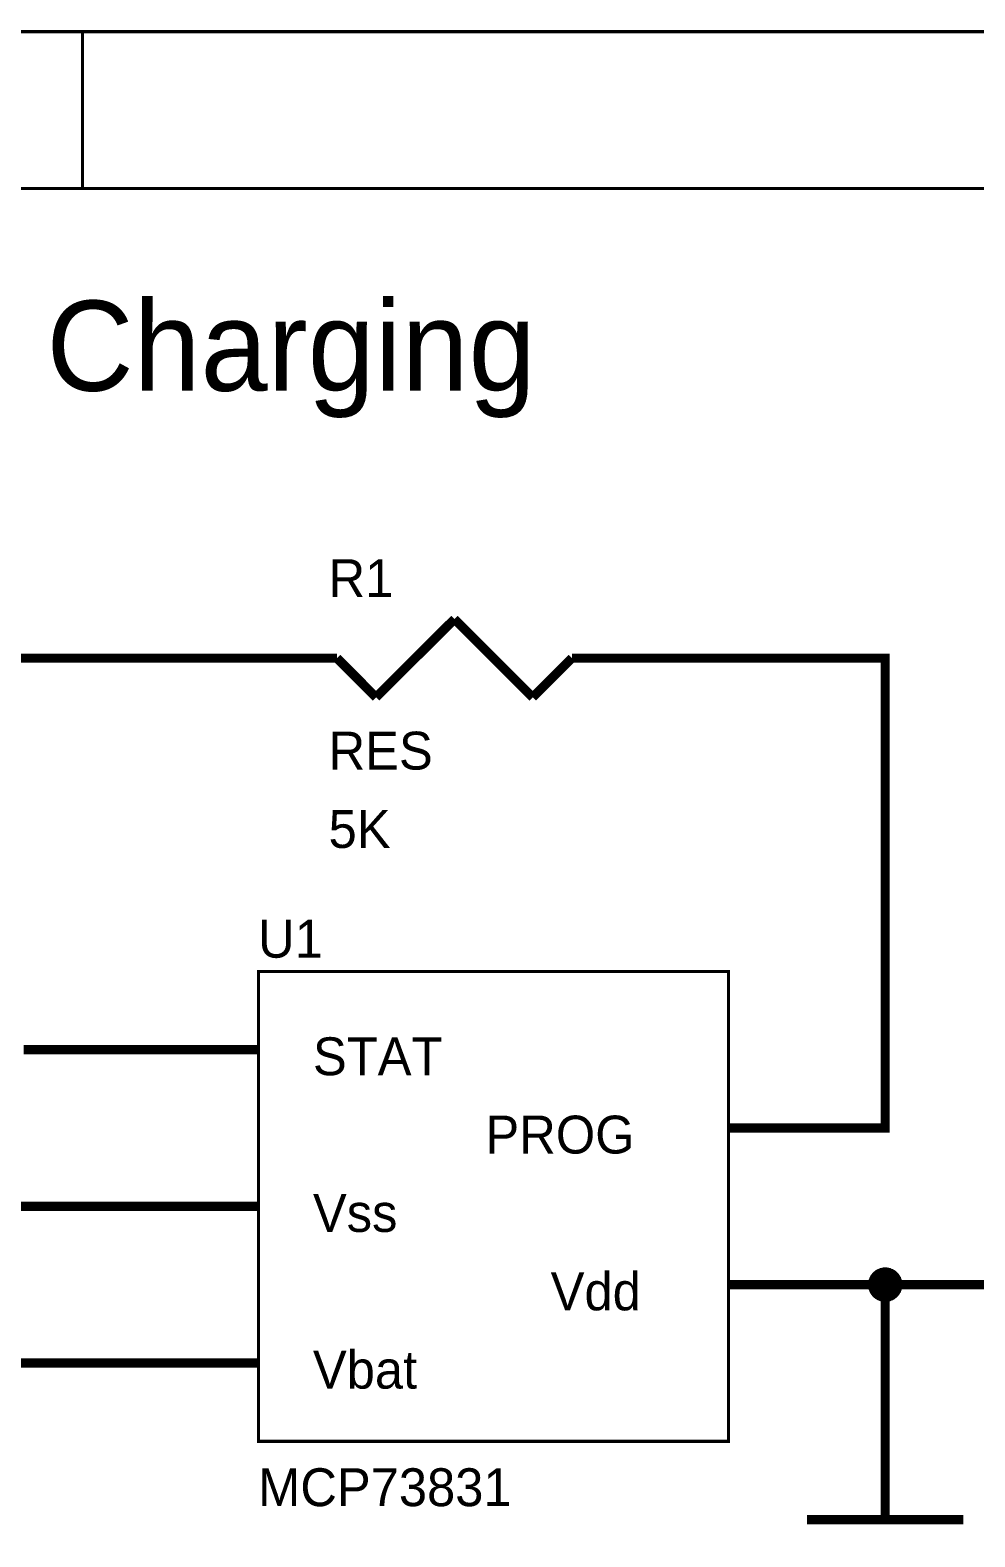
# Model space of a CAD drawing. Header units: millimetres. Extents: x 0 to 9.5, y 0 to 7.5.
# Drawn here: x 2.309 to 3.515, y 5.578 to 7.502 of the extents above; entities that cross this region are included whole.
import ezdxf

# ---------------------------------------------------------------- set-up
doc = ezdxf.new("R2010")
doc.units = ezdxf.units.MM
doc.header["$MEASUREMENT"] = 0
doc.layers.add('Sheet', color=255, linetype='Continuous')

msp = doc.modelspace()

# ---------------------------------------------------------------- linework, layer by layer
at = {"layer": 'Sheet', "const_width": 0.0039}
for points in [[(0.0008, 7.5), (0.0008, 0), (9.4996, 0), (9.4996, 7.5), (0.0008, 7.5), (0.0008, 7.5)], [(0.0008, 7.5), (9.4996, 7.5), (9.4996, 0), (0.0008, 0), (0.0008, 7.5)], [(0.2009, 7.2999), (0.2009, 0.1997), (9.2995, 0.1997), (9.2995, 7.2999), (0.2009, 7.2999), (0.2009, 7.2999)], [(0.2009, 7.2999), (9.2995, 7.2999), (9.2995, 0.1997), (0.2009, 0.1997), (0.2009, 7.2999)], [(2.6003, 6.2999), (2.6003, 5.6999), (3.2002, 5.6999), (3.2002, 6.2999), (2.6003, 6.2999), (2.6003, 6.2999)], [(2.6003, 6.2999), (3.2002, 6.2999), (3.2002, 5.6999), (2.6003, 5.6999), (2.6003, 6.2999)]]:
    msp.add_lwpolyline(points, close=True, dxfattribs=at)
at = {"layer": 'Sheet'}
for points, const_width in [([(2.3754, 7.5), (2.3754, 7.3)], 0.0039), ([(2.7503, 6.65), (2.8504, 6.7499)], 0.0118), ([(2.8504, 6.7499), (2.9503, 6.65)], 0.0118), ([(2.6003, 6.7), (1.5005, 6.7), (1.5005, 6.4), (1.5005, 5.9999), (2.5004, 5.9999)], 0.0118), ([(2.7004, 6.7), (2.6003, 6.7)], 0.0118), ([(2.7004, 6.7), (2.7503, 6.65)], 0.0118), ([(2.9503, 6.65), (3.0003, 6.7)], 0.0118), ([(3.0003, 6.7), (3.1003, 6.7)], 0.0118), ([(3.1003, 6.7), (3.4002, 6.7), (3.4002, 6.0999), (3.3003, 6.0999)], 0.0118), ([(2.3004, 6.2), (2.5004, 6.2)], 0.0118), ([(2.6003, 6.2), (2.5004, 6.2)], 0.0118), ([(3.2002, 6.0999), (3.3003, 6.0999)], 0.0118), ([(2.6003, 5.9999), (2.5004, 5.9999)], 0.0118), ([(3.3803, 5.9), (3.3803, 5.901), (3.3803, 5.9021), (3.3805, 5.9031), (3.3807, 5.9039), (3.3809, 5.905), (3.3812, 5.906), (3.3816, 5.9069), (3.382, 5.9077), (3.3822, 5.9087), (3.3828, 5.9096), (3.3832, 5.9104), (3.3837, 5.9112), (3.3843, 5.9119), (3.3849, 5.9127), (3.3855, 5.9135), (3.3862, 5.9142), (3.3868, 5.9148), (3.3876, 5.9154), (3.3885, 5.916), (3.3891, 5.9167), (3.3899, 5.9171), (3.3907, 5.9175), (3.3916, 5.9181), (3.3926, 5.9183), (3.3935, 5.9187), (3.3943, 5.9192), (3.3953, 5.9194), (3.3964, 5.9196), (3.3972, 5.9198), (3.3982, 5.92), (3.3993, 5.92), (3.4003, 5.92)], 0.0039), ([(3.3803, 5.9), (3.3803, 5.901), (3.3803, 5.9021), (3.3805, 5.9031), (3.3807, 5.9039), (3.3809, 5.905), (3.3812, 5.906), (3.3816, 5.9069), (3.382, 5.9077), (3.3822, 5.9087), (3.3828, 5.9096), (3.3832, 5.9104), (3.3837, 5.9112), (3.3843, 5.9119), (3.3849, 5.9127), (3.3855, 5.9135), (3.3862, 5.9142), (3.3868, 5.9148), (3.3876, 5.9154), (3.3885, 5.916), (3.3891, 5.9167), (3.3899, 5.9171), (3.3907, 5.9175), (3.3916, 5.9181), (3.3926, 5.9183), (3.3935, 5.9187), (3.3943, 5.9192), (3.3953, 5.9194), (3.3964, 5.9196), (3.3972, 5.9198), (3.3982, 5.92), (3.3993, 5.92), (3.4003, 5.92)], 0.0039), ([(3.3803, 5.9), (3.3803, 5.901), (3.3803, 5.9021), (3.3805, 5.9031), (3.3807, 5.9039), (3.3809, 5.905), (3.3812, 5.906), (3.3816, 5.9069), (3.382, 5.9077), (3.3822, 5.9087), (3.3828, 5.9096), (3.3832, 5.9104), (3.3837, 5.9112), (3.3843, 5.9119), (3.3849, 5.9127), (3.3855, 5.9135), (3.3862, 5.9142), (3.3868, 5.9148), (3.3876, 5.9154), (3.3885, 5.916), (3.3891, 5.9167), (3.3899, 5.9171), (3.3907, 5.9175), (3.3916, 5.9181), (3.3926, 5.9183), (3.3935, 5.9187), (3.3943, 5.9192), (3.3953, 5.9194), (3.3964, 5.9196), (3.3972, 5.9198), (3.3982, 5.92), (3.3993, 5.92), (3.4003, 5.92)], 0.0039), ([(3.3803, 5.9), (3.3803, 5.901), (3.3803, 5.9021), (3.3805, 5.9031), (3.3807, 5.9039), (3.3809, 5.905), (3.3812, 5.906), (3.3816, 5.9069), (3.382, 5.9077), (3.3822, 5.9087), (3.3828, 5.9096), (3.3832, 5.9104), (3.3837, 5.9112), (3.3843, 5.9119), (3.3849, 5.9127), (3.3855, 5.9135), (3.3862, 5.9142), (3.3868, 5.9148), (3.3876, 5.9154), (3.3885, 5.916), (3.3891, 5.9167), (3.3899, 5.9171), (3.3907, 5.9175), (3.3916, 5.9181), (3.3926, 5.9183), (3.3935, 5.9187), (3.3943, 5.9192), (3.3953, 5.9194), (3.3964, 5.9196), (3.3972, 5.9198), (3.3982, 5.92), (3.3993, 5.92), (3.4003, 5.92)], 0.0039), ([(3.3803, 5.9), (3.3803, 5.901), (3.3803, 5.9021), (3.3805, 5.9031), (3.3807, 5.9039), (3.3809, 5.905), (3.3812, 5.906), (3.3816, 5.9069), (3.382, 5.9077), (3.3822, 5.9087), (3.3828, 5.9096), (3.3832, 5.9104), (3.3837, 5.9112), (3.3843, 5.9119), (3.3849, 5.9127), (3.3855, 5.9135), (3.3862, 5.9142), (3.3868, 5.9148), (3.3876, 5.9154), (3.3885, 5.916), (3.3891, 5.9167), (3.3899, 5.9171), (3.3907, 5.9175), (3.3916, 5.9181), (3.3926, 5.9183), (3.3935, 5.9187), (3.3943, 5.9192), (3.3953, 5.9194), (3.3964, 5.9196), (3.3972, 5.9198), (3.3982, 5.92), (3.3993, 5.92), (3.4003, 5.92)], 0.0039), ([(3.3803, 5.9), (3.3803, 5.901), (3.3803, 5.9021), (3.3805, 5.9031), (3.3807, 5.9039), (3.3809, 5.905), (3.3812, 5.906), (3.3816, 5.9069), (3.382, 5.9077), (3.3822, 5.9087), (3.3828, 5.9096), (3.3832, 5.9104), (3.3837, 5.9112), (3.3843, 5.9119), (3.3849, 5.9127), (3.3855, 5.9135), (3.3862, 5.9142), (3.3868, 5.9148), (3.3876, 5.9154), (3.3885, 5.916), (3.3891, 5.9167), (3.3899, 5.9171), (3.3907, 5.9175), (3.3916, 5.9181), (3.3926, 5.9183), (3.3935, 5.9187), (3.3943, 5.9192), (3.3953, 5.9194), (3.3964, 5.9196), (3.3972, 5.9198), (3.3982, 5.92), (3.3993, 5.92), (3.4003, 5.92)], 0.0039), ([(3.3803, 5.9), (3.3803, 5.901), (3.3803, 5.9021), (3.3805, 5.9031), (3.3807, 5.9039), (3.3809, 5.905), (3.3812, 5.906), (3.3816, 5.9069), (3.382, 5.9077), (3.3822, 5.9087), (3.3828, 5.9096), (3.3832, 5.9104), (3.3837, 5.9112), (3.3843, 5.9119), (3.3849, 5.9127), (3.3855, 5.9135), (3.3862, 5.9142), (3.3868, 5.9148), (3.3876, 5.9154), (3.3885, 5.916), (3.3891, 5.9167), (3.3899, 5.9171), (3.3907, 5.9175), (3.3916, 5.9181), (3.3926, 5.9183), (3.3935, 5.9187), (3.3943, 5.9192), (3.3953, 5.9194), (3.3964, 5.9196), (3.3972, 5.9198), (3.3982, 5.92), (3.3993, 5.92), (3.4003, 5.92)], 0.0039), ([(3.3803, 5.9), (3.3803, 5.901), (3.3803, 5.9021), (3.3805, 5.9031), (3.3807, 5.9039), (3.3809, 5.905), (3.3812, 5.906), (3.3816, 5.9069), (3.382, 5.9077), (3.3822, 5.9087), (3.3828, 5.9096), (3.3832, 5.9104), (3.3837, 5.9112), (3.3843, 5.9119), (3.3849, 5.9127), (3.3855, 5.9135), (3.3862, 5.9142), (3.3868, 5.9148), (3.3876, 5.9154), (3.3885, 5.916), (3.3891, 5.9167), (3.3899, 5.9171), (3.3907, 5.9175), (3.3916, 5.9181), (3.3926, 5.9183), (3.3935, 5.9187), (3.3943, 5.9192), (3.3953, 5.9194), (3.3964, 5.9196), (3.3972, 5.9198), (3.3982, 5.92), (3.3993, 5.92), (3.4003, 5.92)], 0.0039), ([(3.4003, 5.92), (3.4003, 5.92)], 0.0039), ([(3.4003, 5.92), (3.4014, 5.92), (3.4024, 5.92), (3.4035, 5.9198), (3.4043, 5.9196), (3.4053, 5.9194), (3.4064, 5.9192), (3.4072, 5.9187), (3.408, 5.9183), (3.4091, 5.9181), (3.4099, 5.9175), (3.4108, 5.9171), (3.4116, 5.9167), (3.4122, 5.916), (3.413, 5.9154), (3.4139, 5.9148), (3.4145, 5.9142), (3.4151, 5.9135), (3.4158, 5.9127), (3.4164, 5.9119), (3.417, 5.9112), (3.4174, 5.9104), (3.4178, 5.9096), (3.4185, 5.9087), (3.4187, 5.9077), (3.4191, 5.9069), (3.4195, 5.906), (3.4197, 5.905), (3.4199, 5.9039), (3.4201, 5.9031), (3.4203, 5.9021), (3.4203, 5.901), (3.4203, 5.9)], 0.0039), ([(3.4003, 5.92), (3.4003, 5.92)], 0.0039), ([(3.4003, 5.92), (3.4014, 5.92), (3.4024, 5.92), (3.4035, 5.9198), (3.4043, 5.9196), (3.4053, 5.9194), (3.4064, 5.9192), (3.4072, 5.9187), (3.408, 5.9183), (3.4091, 5.9181), (3.4099, 5.9175), (3.4108, 5.9171), (3.4116, 5.9167), (3.4122, 5.916), (3.413, 5.9154), (3.4139, 5.9148), (3.4145, 5.9142), (3.4151, 5.9135), (3.4158, 5.9127), (3.4164, 5.9119), (3.417, 5.9112), (3.4174, 5.9104), (3.4178, 5.9096), (3.4185, 5.9087), (3.4187, 5.9077), (3.4191, 5.9069), (3.4195, 5.906), (3.4197, 5.905), (3.4199, 5.9039), (3.4201, 5.9031), (3.4203, 5.9021), (3.4203, 5.901), (3.4203, 5.9)], 0.0039), ([(3.4003, 5.92), (3.4003, 5.92)], 0.0039), ([(3.4003, 5.92), (3.4014, 5.92), (3.4024, 5.92), (3.4035, 5.9198), (3.4043, 5.9196), (3.4053, 5.9194), (3.4064, 5.9192), (3.4072, 5.9187), (3.408, 5.9183), (3.4091, 5.9181), (3.4099, 5.9175), (3.4108, 5.9171), (3.4116, 5.9167), (3.4122, 5.916), (3.413, 5.9154), (3.4139, 5.9148), (3.4145, 5.9142), (3.4151, 5.9135), (3.4158, 5.9127), (3.4164, 5.9119), (3.417, 5.9112), (3.4174, 5.9104), (3.4178, 5.9096), (3.4185, 5.9087), (3.4187, 5.9077), (3.4191, 5.9069), (3.4195, 5.906), (3.4197, 5.905), (3.4199, 5.9039), (3.4201, 5.9031), (3.4203, 5.9021), (3.4203, 5.901), (3.4203, 5.9)], 0.0039), ([(3.4003, 5.92), (3.4003, 5.92)], 0.0039), ([(3.4003, 5.92), (3.4014, 5.92), (3.4024, 5.92), (3.4035, 5.9198), (3.4043, 5.9196), (3.4053, 5.9194), (3.4064, 5.9192), (3.4072, 5.9187), (3.408, 5.9183), (3.4091, 5.9181), (3.4099, 5.9175), (3.4108, 5.9171), (3.4116, 5.9167), (3.4122, 5.916), (3.413, 5.9154), (3.4139, 5.9148), (3.4145, 5.9142), (3.4151, 5.9135), (3.4158, 5.9127), (3.4164, 5.9119), (3.417, 5.9112), (3.4174, 5.9104), (3.4178, 5.9096), (3.4185, 5.9087), (3.4187, 5.9077), (3.4191, 5.9069), (3.4195, 5.906), (3.4197, 5.905), (3.4199, 5.9039), (3.4201, 5.9031), (3.4203, 5.9021), (3.4203, 5.901), (3.4203, 5.9)], 0.0039), ([(3.4003, 5.92), (3.4003, 5.92)], 0.0039), ([(3.4003, 5.92), (3.4014, 5.92), (3.4024, 5.92), (3.4035, 5.9198), (3.4043, 5.9196), (3.4053, 5.9194), (3.4064, 5.9192), (3.4072, 5.9187), (3.408, 5.9183), (3.4091, 5.9181), (3.4099, 5.9175), (3.4108, 5.9171), (3.4116, 5.9167), (3.4122, 5.916), (3.413, 5.9154), (3.4139, 5.9148), (3.4145, 5.9142), (3.4151, 5.9135), (3.4158, 5.9127), (3.4164, 5.9119), (3.417, 5.9112), (3.4174, 5.9104), (3.4178, 5.9096), (3.4185, 5.9087), (3.4187, 5.9077), (3.4191, 5.9069), (3.4195, 5.906), (3.4197, 5.905), (3.4199, 5.9039), (3.4201, 5.9031), (3.4203, 5.9021), (3.4203, 5.901), (3.4203, 5.9)], 0.0039), ([(3.4003, 5.92), (3.4003, 5.92)], 0.0039), ([(3.4003, 5.92), (3.4014, 5.92), (3.4024, 5.92), (3.4035, 5.9198), (3.4043, 5.9196), (3.4053, 5.9194), (3.4064, 5.9192), (3.4072, 5.9187), (3.408, 5.9183), (3.4091, 5.9181), (3.4099, 5.9175), (3.4108, 5.9171), (3.4116, 5.9167), (3.4122, 5.916), (3.413, 5.9154), (3.4139, 5.9148), (3.4145, 5.9142), (3.4151, 5.9135), (3.4158, 5.9127), (3.4164, 5.9119), (3.417, 5.9112), (3.4174, 5.9104), (3.4178, 5.9096), (3.4185, 5.9087), (3.4187, 5.9077), (3.4191, 5.9069), (3.4195, 5.906), (3.4197, 5.905), (3.4199, 5.9039), (3.4201, 5.9031), (3.4203, 5.9021), (3.4203, 5.901), (3.4203, 5.9)], 0.0039), ([(3.4003, 5.92), (3.4003, 5.92)], 0.0039), ([(3.4003, 5.92), (3.4014, 5.92), (3.4024, 5.92), (3.4035, 5.9198), (3.4043, 5.9196), (3.4053, 5.9194), (3.4064, 5.9192), (3.4072, 5.9187), (3.408, 5.9183), (3.4091, 5.9181), (3.4099, 5.9175), (3.4108, 5.9171), (3.4116, 5.9167), (3.4122, 5.916), (3.413, 5.9154), (3.4139, 5.9148), (3.4145, 5.9142), (3.4151, 5.9135), (3.4158, 5.9127), (3.4164, 5.9119), (3.417, 5.9112), (3.4174, 5.9104), (3.4178, 5.9096), (3.4185, 5.9087), (3.4187, 5.9077), (3.4191, 5.9069), (3.4195, 5.906), (3.4197, 5.905), (3.4199, 5.9039), (3.4201, 5.9031), (3.4203, 5.9021), (3.4203, 5.901), (3.4203, 5.9)], 0.0039), ([(3.4003, 5.92), (3.4003, 5.92)], 0.0039), ([(3.4003, 5.92), (3.4014, 5.92), (3.4024, 5.92), (3.4035, 5.9198), (3.4043, 5.9196), (3.4053, 5.9194), (3.4064, 5.9192), (3.4072, 5.9187), (3.408, 5.9183), (3.4091, 5.9181), (3.4099, 5.9175), (3.4108, 5.9171), (3.4116, 5.9167), (3.4122, 5.916), (3.413, 5.9154), (3.4139, 5.9148), (3.4145, 5.9142), (3.4151, 5.9135), (3.4158, 5.9127), (3.4164, 5.9119), (3.417, 5.9112), (3.4174, 5.9104), (3.4178, 5.9096), (3.4185, 5.9087), (3.4187, 5.9077), (3.4191, 5.9069), (3.4195, 5.906), (3.4197, 5.905), (3.4199, 5.9039), (3.4201, 5.9031), (3.4203, 5.9021), (3.4203, 5.901), (3.4203, 5.9)], 0.0039), ([(3.2002, 5.9), (3.3003, 5.9)], 0.0118), ([(3.3003, 5.9), (3.4002, 5.9), (3.4002, 5.7999)], 0.0118), ([(3.4003, 5.88), (3.3993, 5.88), (3.3982, 5.88), (3.3972, 5.8802), (3.3964, 5.8804), (3.3953, 5.8806), (3.3943, 5.8808), (3.3935, 5.8812), (3.3926, 5.8816), (3.3916, 5.8818), (3.3907, 5.8825), (3.3899, 5.8829), (3.3891, 5.8833), (3.3885, 5.8839), (3.3876, 5.8845), (3.3868, 5.8852), (3.3862, 5.8858), (3.3855, 5.8864), (3.3849, 5.8873), (3.3843, 5.8881), (3.3837, 5.8887), (3.3832, 5.8896), (3.3828, 5.8904), (3.3822, 5.8912), (3.382, 5.8923), (3.3816, 5.8931), (3.3812, 5.8939), (3.3809, 5.895), (3.3807, 5.896), (3.3805, 5.8968), (3.3803, 5.8979), (3.3803, 5.8989), (3.3803, 5.9)], 0.0039), ([(3.3803, 5.9), (3.3803, 5.9)], 0.0039), ([(3.4003, 5.88), (3.3993, 5.88), (3.3982, 5.88), (3.3972, 5.8802), (3.3964, 5.8804), (3.3953, 5.8806), (3.3943, 5.8808), (3.3935, 5.8812), (3.3926, 5.8816), (3.3916, 5.8818), (3.3907, 5.8825), (3.3899, 5.8829), (3.3891, 5.8833), (3.3885, 5.8839), (3.3876, 5.8845), (3.3868, 5.8852), (3.3862, 5.8858), (3.3855, 5.8864), (3.3849, 5.8873), (3.3843, 5.8881), (3.3837, 5.8887), (3.3832, 5.8896), (3.3828, 5.8904), (3.3822, 5.8912), (3.382, 5.8923), (3.3816, 5.8931), (3.3812, 5.8939), (3.3809, 5.895), (3.3807, 5.896), (3.3805, 5.8968), (3.3803, 5.8979), (3.3803, 5.8989), (3.3803, 5.9)], 0.0039), ([(3.3803, 5.9), (3.3803, 5.9)], 0.0039), ([(3.4003, 5.88), (3.3993, 5.88), (3.3982, 5.88), (3.3972, 5.8802), (3.3964, 5.8804), (3.3953, 5.8806), (3.3943, 5.8808), (3.3935, 5.8812), (3.3926, 5.8816), (3.3916, 5.8818), (3.3907, 5.8825), (3.3899, 5.8829), (3.3891, 5.8833), (3.3885, 5.8839), (3.3876, 5.8845), (3.3868, 5.8852), (3.3862, 5.8858), (3.3855, 5.8864), (3.3849, 5.8873), (3.3843, 5.8881), (3.3837, 5.8887), (3.3832, 5.8896), (3.3828, 5.8904), (3.3822, 5.8912), (3.382, 5.8923), (3.3816, 5.8931), (3.3812, 5.8939), (3.3809, 5.895), (3.3807, 5.896), (3.3805, 5.8968), (3.3803, 5.8979), (3.3803, 5.8989), (3.3803, 5.9)], 0.0039), ([(3.3803, 5.9), (3.3803, 5.9)], 0.0039), ([(3.4003, 5.88), (3.3993, 5.88), (3.3982, 5.88), (3.3972, 5.8802), (3.3964, 5.8804), (3.3953, 5.8806), (3.3943, 5.8808), (3.3935, 5.8812), (3.3926, 5.8816), (3.3916, 5.8818), (3.3907, 5.8825), (3.3899, 5.8829), (3.3891, 5.8833), (3.3885, 5.8839), (3.3876, 5.8845), (3.3868, 5.8852), (3.3862, 5.8858), (3.3855, 5.8864), (3.3849, 5.8873), (3.3843, 5.8881), (3.3837, 5.8887), (3.3832, 5.8896), (3.3828, 5.8904), (3.3822, 5.8912), (3.382, 5.8923), (3.3816, 5.8931), (3.3812, 5.8939), (3.3809, 5.895), (3.3807, 5.896), (3.3805, 5.8968), (3.3803, 5.8979), (3.3803, 5.8989), (3.3803, 5.9)], 0.0039), ([(3.3803, 5.9), (3.3803, 5.9)], 0.0039), ([(3.4003, 5.88), (3.3993, 5.88), (3.3982, 5.88), (3.3972, 5.8802), (3.3964, 5.8804), (3.3953, 5.8806), (3.3943, 5.8808), (3.3935, 5.8812), (3.3926, 5.8816), (3.3916, 5.8818), (3.3907, 5.8825), (3.3899, 5.8829), (3.3891, 5.8833), (3.3885, 5.8839), (3.3876, 5.8845), (3.3868, 5.8852), (3.3862, 5.8858), (3.3855, 5.8864), (3.3849, 5.8873), (3.3843, 5.8881), (3.3837, 5.8887), (3.3832, 5.8896), (3.3828, 5.8904), (3.3822, 5.8912), (3.382, 5.8923), (3.3816, 5.8931), (3.3812, 5.8939), (3.3809, 5.895), (3.3807, 5.896), (3.3805, 5.8968), (3.3803, 5.8979), (3.3803, 5.8989), (3.3803, 5.9)], 0.0039), ([(3.3803, 5.9), (3.3803, 5.9)], 0.0039), ([(3.4003, 5.88), (3.3993, 5.88), (3.3982, 5.88), (3.3972, 5.8802), (3.3964, 5.8804), (3.3953, 5.8806), (3.3943, 5.8808), (3.3935, 5.8812), (3.3926, 5.8816), (3.3916, 5.8818), (3.3907, 5.8825), (3.3899, 5.8829), (3.3891, 5.8833), (3.3885, 5.8839), (3.3876, 5.8845), (3.3868, 5.8852), (3.3862, 5.8858), (3.3855, 5.8864), (3.3849, 5.8873), (3.3843, 5.8881), (3.3837, 5.8887), (3.3832, 5.8896), (3.3828, 5.8904), (3.3822, 5.8912), (3.382, 5.8923), (3.3816, 5.8931), (3.3812, 5.8939), (3.3809, 5.895), (3.3807, 5.896), (3.3805, 5.8968), (3.3803, 5.8979), (3.3803, 5.8989), (3.3803, 5.9)], 0.0039), ([(3.3803, 5.9), (3.3803, 5.9)], 0.0039), ([(3.4003, 5.88), (3.3993, 5.88), (3.3982, 5.88), (3.3972, 5.8802), (3.3964, 5.8804), (3.3953, 5.8806), (3.3943, 5.8808), (3.3935, 5.8812), (3.3926, 5.8816), (3.3916, 5.8818), (3.3907, 5.8825), (3.3899, 5.8829), (3.3891, 5.8833), (3.3885, 5.8839), (3.3876, 5.8845), (3.3868, 5.8852), (3.3862, 5.8858), (3.3855, 5.8864), (3.3849, 5.8873), (3.3843, 5.8881), (3.3837, 5.8887), (3.3832, 5.8896), (3.3828, 5.8904), (3.3822, 5.8912), (3.382, 5.8923), (3.3816, 5.8931), (3.3812, 5.8939), (3.3809, 5.895), (3.3807, 5.896), (3.3805, 5.8968), (3.3803, 5.8979), (3.3803, 5.8989), (3.3803, 5.9)], 0.0039), ([(3.3803, 5.9), (3.3803, 5.9)], 0.0039), ([(3.4003, 5.88), (3.3993, 5.88), (3.3982, 5.88), (3.3972, 5.8802), (3.3964, 5.8804), (3.3953, 5.8806), (3.3943, 5.8808), (3.3935, 5.8812), (3.3926, 5.8816), (3.3916, 5.8818), (3.3907, 5.8825), (3.3899, 5.8829), (3.3891, 5.8833), (3.3885, 5.8839), (3.3876, 5.8845), (3.3868, 5.8852), (3.3862, 5.8858), (3.3855, 5.8864), (3.3849, 5.8873), (3.3843, 5.8881), (3.3837, 5.8887), (3.3832, 5.8896), (3.3828, 5.8904), (3.3822, 5.8912), (3.382, 5.8923), (3.3816, 5.8931), (3.3812, 5.8939), (3.3809, 5.895), (3.3807, 5.896), (3.3805, 5.8968), (3.3803, 5.8979), (3.3803, 5.8989), (3.3803, 5.9)], 0.0039), ([(3.3803, 5.9), (3.3803, 5.9)], 0.0039), ([(3.4003, 5.9), (3.7003, 5.9)], 0.0118), ([(3.4203, 5.9), (3.4203, 5.8989), (3.4203, 5.8979), (3.4201, 5.8968), (3.4199, 5.896), (3.4197, 5.895), (3.4195, 5.8939), (3.4191, 5.8931), (3.4187, 5.8923), (3.4185, 5.8912), (3.4178, 5.8904), (3.4174, 5.8896), (3.417, 5.8887), (3.4164, 5.8881), (3.4158, 5.8873), (3.4151, 5.8864), (3.4145, 5.8858), (3.4139, 5.8852), (3.413, 5.8845), (3.4122, 5.8839), (3.4116, 5.8833), (3.4108, 5.8829), (3.4099, 5.8825), (3.4091, 5.8818), (3.408, 5.8816), (3.4072, 5.8812), (3.4064, 5.8808), (3.4053, 5.8806), (3.4043, 5.8804), (3.4035, 5.8802), (3.4024, 5.88), (3.4014, 5.88), (3.4003, 5.88)], 0.0039), ([(3.4203, 5.9), (3.4203, 5.8989), (3.4203, 5.8979), (3.4201, 5.8968), (3.4199, 5.896), (3.4197, 5.895), (3.4195, 5.8939), (3.4191, 5.8931), (3.4187, 5.8923), (3.4185, 5.8912), (3.4178, 5.8904), (3.4174, 5.8896), (3.417, 5.8887), (3.4164, 5.8881), (3.4158, 5.8873), (3.4151, 5.8864), (3.4145, 5.8858), (3.4139, 5.8852), (3.413, 5.8845), (3.4122, 5.8839), (3.4116, 5.8833), (3.4108, 5.8829), (3.4099, 5.8825), (3.4091, 5.8818), (3.408, 5.8816), (3.4072, 5.8812), (3.4064, 5.8808), (3.4053, 5.8806), (3.4043, 5.8804), (3.4035, 5.8802), (3.4024, 5.88), (3.4014, 5.88), (3.4003, 5.88)], 0.0039), ([(3.4203, 5.9), (3.4203, 5.8989), (3.4203, 5.8979), (3.4201, 5.8968), (3.4199, 5.896), (3.4197, 5.895), (3.4195, 5.8939), (3.4191, 5.8931), (3.4187, 5.8923), (3.4185, 5.8912), (3.4178, 5.8904), (3.4174, 5.8896), (3.417, 5.8887), (3.4164, 5.8881), (3.4158, 5.8873), (3.4151, 5.8864), (3.4145, 5.8858), (3.4139, 5.8852), (3.413, 5.8845), (3.4122, 5.8839), (3.4116, 5.8833), (3.4108, 5.8829), (3.4099, 5.8825), (3.4091, 5.8818), (3.408, 5.8816), (3.4072, 5.8812), (3.4064, 5.8808), (3.4053, 5.8806), (3.4043, 5.8804), (3.4035, 5.8802), (3.4024, 5.88), (3.4014, 5.88), (3.4003, 5.88)], 0.0039), ([(3.4203, 5.9), (3.4203, 5.8989), (3.4203, 5.8979), (3.4201, 5.8968), (3.4199, 5.896), (3.4197, 5.895), (3.4195, 5.8939), (3.4191, 5.8931), (3.4187, 5.8923), (3.4185, 5.8912), (3.4178, 5.8904), (3.4174, 5.8896), (3.417, 5.8887), (3.4164, 5.8881), (3.4158, 5.8873), (3.4151, 5.8864), (3.4145, 5.8858), (3.4139, 5.8852), (3.413, 5.8845), (3.4122, 5.8839), (3.4116, 5.8833), (3.4108, 5.8829), (3.4099, 5.8825), (3.4091, 5.8818), (3.408, 5.8816), (3.4072, 5.8812), (3.4064, 5.8808), (3.4053, 5.8806), (3.4043, 5.8804), (3.4035, 5.8802), (3.4024, 5.88), (3.4014, 5.88), (3.4003, 5.88)], 0.0039), ([(3.4203, 5.9), (3.4203, 5.8989), (3.4203, 5.8979), (3.4201, 5.8968), (3.4199, 5.896), (3.4197, 5.895), (3.4195, 5.8939), (3.4191, 5.8931), (3.4187, 5.8923), (3.4185, 5.8912), (3.4178, 5.8904), (3.4174, 5.8896), (3.417, 5.8887), (3.4164, 5.8881), (3.4158, 5.8873), (3.4151, 5.8864), (3.4145, 5.8858), (3.4139, 5.8852), (3.413, 5.8845), (3.4122, 5.8839), (3.4116, 5.8833), (3.4108, 5.8829), (3.4099, 5.8825), (3.4091, 5.8818), (3.408, 5.8816), (3.4072, 5.8812), (3.4064, 5.8808), (3.4053, 5.8806), (3.4043, 5.8804), (3.4035, 5.8802), (3.4024, 5.88), (3.4014, 5.88), (3.4003, 5.88)], 0.0039), ([(3.4203, 5.9), (3.4203, 5.8989), (3.4203, 5.8979), (3.4201, 5.8968), (3.4199, 5.896), (3.4197, 5.895), (3.4195, 5.8939), (3.4191, 5.8931), (3.4187, 5.8923), (3.4185, 5.8912), (3.4178, 5.8904), (3.4174, 5.8896), (3.417, 5.8887), (3.4164, 5.8881), (3.4158, 5.8873), (3.4151, 5.8864), (3.4145, 5.8858), (3.4139, 5.8852), (3.413, 5.8845), (3.4122, 5.8839), (3.4116, 5.8833), (3.4108, 5.8829), (3.4099, 5.8825), (3.4091, 5.8818), (3.408, 5.8816), (3.4072, 5.8812), (3.4064, 5.8808), (3.4053, 5.8806), (3.4043, 5.8804), (3.4035, 5.8802), (3.4024, 5.88), (3.4014, 5.88), (3.4003, 5.88)], 0.0039), ([(3.4203, 5.9), (3.4203, 5.8989), (3.4203, 5.8979), (3.4201, 5.8968), (3.4199, 5.896), (3.4197, 5.895), (3.4195, 5.8939), (3.4191, 5.8931), (3.4187, 5.8923), (3.4185, 5.8912), (3.4178, 5.8904), (3.4174, 5.8896), (3.417, 5.8887), (3.4164, 5.8881), (3.4158, 5.8873), (3.4151, 5.8864), (3.4145, 5.8858), (3.4139, 5.8852), (3.413, 5.8845), (3.4122, 5.8839), (3.4116, 5.8833), (3.4108, 5.8829), (3.4099, 5.8825), (3.4091, 5.8818), (3.408, 5.8816), (3.4072, 5.8812), (3.4064, 5.8808), (3.4053, 5.8806), (3.4043, 5.8804), (3.4035, 5.8802), (3.4024, 5.88), (3.4014, 5.88), (3.4003, 5.88)], 0.0039), ([(3.4203, 5.9), (3.4203, 5.8989), (3.4203, 5.8979), (3.4201, 5.8968), (3.4199, 5.896), (3.4197, 5.895), (3.4195, 5.8939), (3.4191, 5.8931), (3.4187, 5.8923), (3.4185, 5.8912), (3.4178, 5.8904), (3.4174, 5.8896), (3.417, 5.8887), (3.4164, 5.8881), (3.4158, 5.8873), (3.4151, 5.8864), (3.4145, 5.8858), (3.4139, 5.8852), (3.413, 5.8845), (3.4122, 5.8839), (3.4116, 5.8833), (3.4108, 5.8829), (3.4099, 5.8825), (3.4091, 5.8818), (3.408, 5.8816), (3.4072, 5.8812), (3.4064, 5.8808), (3.4053, 5.8806), (3.4043, 5.8804), (3.4035, 5.8802), (3.4024, 5.88), (3.4014, 5.88), (3.4003, 5.88)], 0.0039), ([(3.4203, 5.9), (3.4203, 5.9), (3.4203, 5.9), (3.4203, 5.9), (3.4203, 5.9), (3.4203, 5.9), (3.4203, 5.9), (3.4203, 5.9), (3.4203, 5.9), (3.4203, 5.9), (3.4203, 5.9), (3.4203, 5.9), (3.4203, 5.9), (3.4203, 5.9), (3.4203, 5.9), (3.4203, 5.9), (3.4203, 5.9), (3.4203, 5.9), (3.4203, 5.9), (3.4203, 5.9), (3.4203, 5.9), (3.4203, 5.9), (3.4203, 5.9), (3.4203, 5.9), (3.4203, 5.9), (3.4203, 5.9), (3.4203, 5.9), (3.4203, 5.9), (3.4203, 5.9), (3.4203, 5.9), (3.4203, 5.9), (3.4203, 5.9), (3.4203, 5.9)], 0.0039), ([(3.4203, 5.9), (3.4203, 5.9)], 0.0039), ([(3.4203, 5.9), (3.4203, 5.9), (3.4203, 5.9), (3.4203, 5.9), (3.4203, 5.9), (3.4203, 5.9), (3.4203, 5.9), (3.4203, 5.9), (3.4203, 5.9), (3.4203, 5.9), (3.4203, 5.9), (3.4203, 5.9), (3.4203, 5.9), (3.4203, 5.9), (3.4203, 5.9), (3.4203, 5.9), (3.4203, 5.9), (3.4203, 5.9), (3.4203, 5.9), (3.4203, 5.9), (3.4203, 5.9), (3.4203, 5.9), (3.4203, 5.9), (3.4203, 5.9), (3.4203, 5.9), (3.4203, 5.9), (3.4203, 5.9), (3.4203, 5.9), (3.4203, 5.9), (3.4203, 5.9), (3.4203, 5.9), (3.4203, 5.9), (3.4203, 5.9)], 0.0039), ([(3.4203, 5.9), (3.4203, 5.9)], 0.0039), ([(3.4203, 5.9), (3.4203, 5.9), (3.4203, 5.9), (3.4203, 5.9), (3.4203, 5.9), (3.4203, 5.9), (3.4203, 5.9), (3.4203, 5.9), (3.4203, 5.9), (3.4203, 5.9), (3.4203, 5.9), (3.4203, 5.9), (3.4203, 5.9), (3.4203, 5.9), (3.4203, 5.9), (3.4203, 5.9), (3.4203, 5.9), (3.4203, 5.9), (3.4203, 5.9), (3.4203, 5.9), (3.4203, 5.9), (3.4203, 5.9), (3.4203, 5.9), (3.4203, 5.9), (3.4203, 5.9), (3.4203, 5.9), (3.4203, 5.9), (3.4203, 5.9), (3.4203, 5.9), (3.4203, 5.9), (3.4203, 5.9), (3.4203, 5.9), (3.4203, 5.9)], 0.0039), ([(3.4203, 5.9), (3.4203, 5.9)], 0.0039), ([(3.4203, 5.9), (3.4203, 5.9), (3.4203, 5.9), (3.4203, 5.9), (3.4203, 5.9), (3.4203, 5.9), (3.4203, 5.9), (3.4203, 5.9), (3.4203, 5.9), (3.4203, 5.9), (3.4203, 5.9), (3.4203, 5.9), (3.4203, 5.9), (3.4203, 5.9), (3.4203, 5.9), (3.4203, 5.9), (3.4203, 5.9), (3.4203, 5.9), (3.4203, 5.9), (3.4203, 5.9), (3.4203, 5.9), (3.4203, 5.9), (3.4203, 5.9), (3.4203, 5.9), (3.4203, 5.9), (3.4203, 5.9), (3.4203, 5.9), (3.4203, 5.9), (3.4203, 5.9), (3.4203, 5.9), (3.4203, 5.9), (3.4203, 5.9), (3.4203, 5.9)], 0.0039), ([(3.4203, 5.9), (3.4203, 5.9)], 0.0039), ([(3.4203, 5.9), (3.4203, 5.9), (3.4203, 5.9), (3.4203, 5.9), (3.4203, 5.9), (3.4203, 5.9), (3.4203, 5.9), (3.4203, 5.9), (3.4203, 5.9), (3.4203, 5.9), (3.4203, 5.9), (3.4203, 5.9), (3.4203, 5.9), (3.4203, 5.9), (3.4203, 5.9), (3.4203, 5.9), (3.4203, 5.9), (3.4203, 5.9), (3.4203, 5.9), (3.4203, 5.9), (3.4203, 5.9), (3.4203, 5.9), (3.4203, 5.9), (3.4203, 5.9), (3.4203, 5.9), (3.4203, 5.9), (3.4203, 5.9), (3.4203, 5.9), (3.4203, 5.9), (3.4203, 5.9), (3.4203, 5.9), (3.4203, 5.9), (3.4203, 5.9)], 0.0039), ([(3.4203, 5.9), (3.4203, 5.9)], 0.0039), ([(3.4203, 5.9), (3.4203, 5.9), (3.4203, 5.9), (3.4203, 5.9), (3.4203, 5.9), (3.4203, 5.9), (3.4203, 5.9), (3.4203, 5.9), (3.4203, 5.9), (3.4203, 5.9), (3.4203, 5.9), (3.4203, 5.9), (3.4203, 5.9), (3.4203, 5.9), (3.4203, 5.9), (3.4203, 5.9), (3.4203, 5.9), (3.4203, 5.9), (3.4203, 5.9), (3.4203, 5.9), (3.4203, 5.9), (3.4203, 5.9), (3.4203, 5.9), (3.4203, 5.9), (3.4203, 5.9), (3.4203, 5.9), (3.4203, 5.9), (3.4203, 5.9), (3.4203, 5.9), (3.4203, 5.9), (3.4203, 5.9), (3.4203, 5.9), (3.4203, 5.9)], 0.0039), ([(3.4203, 5.9), (3.4203, 5.9)], 0.0039), ([(3.4203, 5.9), (3.4203, 5.9), (3.4203, 5.9), (3.4203, 5.9), (3.4203, 5.9), (3.4203, 5.9), (3.4203, 5.9), (3.4203, 5.9), (3.4203, 5.9), (3.4203, 5.9), (3.4203, 5.9), (3.4203, 5.9), (3.4203, 5.9), (3.4203, 5.9), (3.4203, 5.9), (3.4203, 5.9), (3.4203, 5.9), (3.4203, 5.9), (3.4203, 5.9), (3.4203, 5.9), (3.4203, 5.9), (3.4203, 5.9), (3.4203, 5.9), (3.4203, 5.9), (3.4203, 5.9), (3.4203, 5.9), (3.4203, 5.9), (3.4203, 5.9), (3.4203, 5.9), (3.4203, 5.9), (3.4203, 5.9), (3.4203, 5.9), (3.4203, 5.9)], 0.0039), ([(3.4203, 5.9), (3.4203, 5.9)], 0.0039), ([(3.4203, 5.9), (3.4203, 5.9), (3.4203, 5.9), (3.4203, 5.9), (3.4203, 5.9), (3.4203, 5.9), (3.4203, 5.9), (3.4203, 5.9), (3.4203, 5.9), (3.4203, 5.9), (3.4203, 5.9), (3.4203, 5.9), (3.4203, 5.9), (3.4203, 5.9), (3.4203, 5.9), (3.4203, 5.9), (3.4203, 5.9), (3.4203, 5.9), (3.4203, 5.9), (3.4203, 5.9), (3.4203, 5.9), (3.4203, 5.9), (3.4203, 5.9), (3.4203, 5.9), (3.4203, 5.9), (3.4203, 5.9), (3.4203, 5.9), (3.4203, 5.9), (3.4203, 5.9), (3.4203, 5.9), (3.4203, 5.9), (3.4203, 5.9), (3.4203, 5.9)], 0.0039), ([(3.4203, 5.9), (3.4203, 5.9)], 0.0039), ([(2.2004, 5.7999), (2.5004, 5.7999)], 0.0118), ([(2.6003, 5.7999), (2.5004, 5.7999)], 0.0118), ([(3.4002, 5.6), (3.4002, 5.7999)], 0.0118), ([(3.3003, 5.6), (3.5002, 5.6)], 0.0118)]:
    msp.add_lwpolyline(points, dxfattribs=dict(at, const_width=const_width))
at = {"layer": 'Sheet', "const_width": 0.02}
msp.add_lwpolyline([(3.39, 5.9, 1), (3.41, 5.9, 1)], format="xyb", close=True, dxfattribs=at)

# ---------------------------------------------------------------- texts
at = {"layer": 'Sheet'}
for s, height, p in [('Battery Charging', 0.115077, (1.7993, 7.0414)), ('R1', 0.04837, (2.6897, 6.7779)), ('RES', 0.04837, (2.6897, 6.5577)), ('5K', 0.04837, (2.6897, 6.4576)), ('U1', 0.04837, (2.5997, 6.3175)), ('STAT', 0.04837, (2.6697, 6.1674)), ('PROG', 0.04837, (2.8899, 6.0674)), ('Vss', 0.04837, (2.6697, 5.9673)), ('Vdd', 0.04837, (2.9732, 5.8672)), ('Vbat', 0.04837, (2.6697, 5.7672)), ('MCP73831', 0.04837, (2.5997, 5.6171))]:
    msp.add_text(s, height=height, dxfattribs=at).set_placement(p)

doc.saveas('drawing.dxf')
